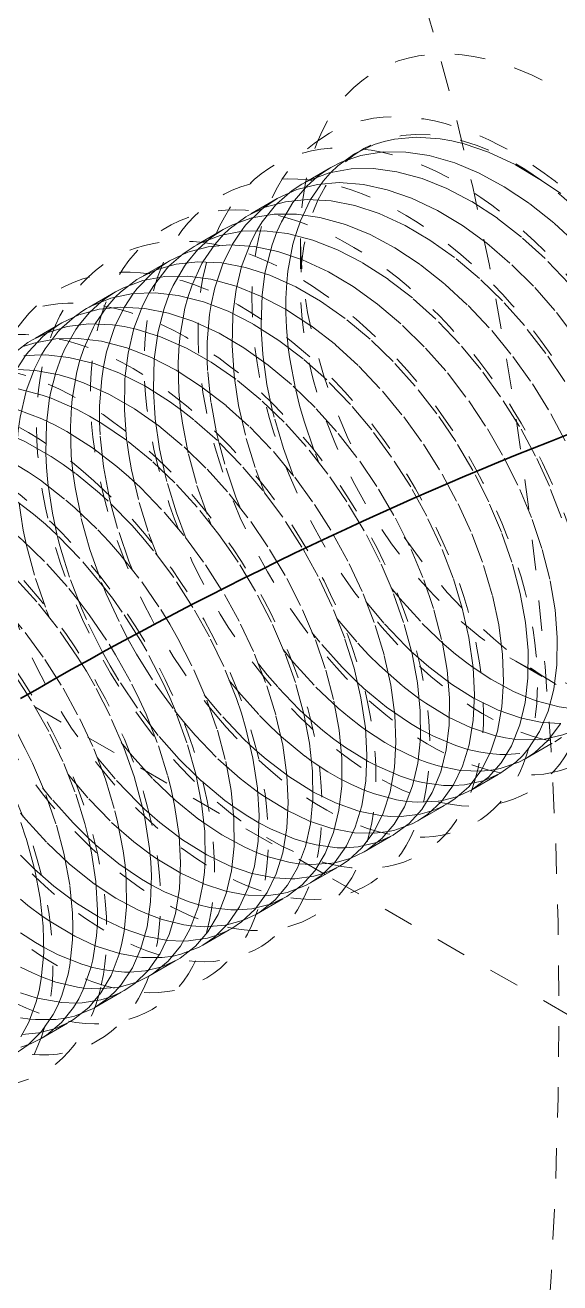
# Model space of a CAD drawing. Header units: millimetres. Extents: x -742 to 742, y -525 to 525.
# Drawn here: x 441.48 to 459.04, y 169 to 210.29 of the extents above; entities that cross this region are included whole.
import ezdxf

# ---------------------------------------------------------------- set-up
doc = ezdxf.new("R2010")
doc.units = ezdxf.units.MM
doc.linetypes.add('虚线', pattern=[2, 1, -1])
doc.layers.get('0').update_dxf_attribs({"lineweight": 35})
doc.layers.add('粗实线层', color=7, linetype='Continuous', lineweight=35)
doc.layers.add('虚线层', color=6, linetype='虚线', lineweight=18)

# ---------------------------------------------------------------- blocks, each defined once
blk = doc.blocks.new('*X14')
blk.add_ellipse((-260.075, -207.31), major_axis=(-77.5, -134.234), ratio=0.57735, start_param=3.598535, end_param=3.926987)
at = {"layer": '虚线层', "color": 7}
for p, q in [((-249.881, -63.32), (-250.834, -63.87)), ((-251.651, -64.342), (-252.604, -64.892)), ((-253.416, -65.361), (-254.372, -65.913)), ((-250.883, -65.647), (-250.883, -67.28)), ((-255.184, -66.382), (-256.138, -66.932)), ((-256.954, -67.403), (-257.907, -67.954)), ((-258.72, -68.423), (-259.675, -68.975)), ((-243.812, -79.528), (-242.397, -80.344)), ((-250.075, -86.526), (-260.075, -80.753)), ((-243.486, -82.722), (-242.533, -82.171)), ((-245.256, -83.743), (-244.302, -83.193)), ((-247.024, -84.764), (-246.068, -84.213)), ((-248.789, -85.784), (-247.835, -85.233)), ((-250.558, -86.805), (-249.605, -86.255)), ((-224.72, -101.165), (-250.075, -86.526)), ((-252.327, -87.826), (-251.372, -87.275)), ((-254.093, -88.846), (-253.138, -88.295)), ((-255.861, -89.866), (-254.908, -89.316)), ((-257.631, -90.888), (-256.676, -90.337)), ((-259.397, -91.908), (-258.442, -91.356))]:
    blk.add_line(p, q, dxfattribs=at)
for points in [[(-242.967, -63.744), (-243.831, -63.226), (-244.709, -62.816), (-245.511, -62.545), (-245.908, -62.449), (-246.292, -62.381), (-247.082, -62.328), (-247.794, -62.393), (-248.137, -62.468), (-248.462, -62.569), (-249.068, -62.851)], [(-249.068, -62.851), (-249.106, -62.873), (-249.656, -63.27), (-249.887, -63.488)], [(-249.881, -63.32), (-249.542, -63.147), (-248.897, -62.925), (-248.165, -62.81), (-247.425, -62.815), (-246.653, -62.931), (-245.818, -63.172), (-245.01, -63.511), (-244.198, -63.952), (-243.349, -64.519), (-242.556, -65.15), (-241.788, -65.862)], [(-242.073, -67.126), (-242.849, -66.31), (-243.621, -65.608), (-244.415, -64.989), (-245.264, -64.435), (-246.076, -64.008), (-246.884, -63.684), (-247.718, -63.46), (-248.486, -63.359), (-249.219, -63.369), (-249.943, -63.499), (-250.58, -63.736), (-250.834, -63.87)], [(-249.887, -63.488), (-249.907, -63.508), (-250.136, -63.767), (-250.552, -64.376)], [(-250.335, -63.629), (-250.128, -63.476), (-249.881, -63.32)], [(-250.834, -63.87), (-251.159, -64.081), (-251.663, -64.518)], [(-251.651, -64.342), (-251.647, -64.339), (-250.998, -64.044), (-250.326, -63.875), (-249.609, -63.818), (-248.817, -63.879), (-248.034, -64.05), (-247.233, -64.33), (-246.378, -64.736), (-245.565, -65.224), (-244.763, -65.806), (-243.942, -66.511), (-243.191, -67.261), (-242.479, -68.079), (-241.779, -69)], [(-251.081, -64.408), (-250.677, -63.935), (-250.335, -63.629)], [(-236.693, -72.4), (-237.216, -70.977), (-237.995, -69.347), (-238.934, -67.809), (-240.009, -66.395), (-241.141, -65.192), (-242.337, -64.178), (-242.967, -63.744)], [(-242.205, -70.343), (-242.823, -69.425), (-243.529, -68.511), (-244.247, -67.702), (-245.003, -66.963), (-245.83, -66.271), (-246.634, -65.702), (-247.446, -65.227), (-248.298, -64.835), (-249.097, -64.57), (-249.877, -64.414), (-250.667, -64.371), (-251.379, -64.444), (-252.043, -64.628), (-252.604, -64.892)], [(-252.093, -64.641), (-251.651, -64.342)], [(-250.552, -64.376), (-250.561, -64.392), (-250.885, -65.077), (-251.017, -65.452), (-251.049, -65.557)], [(-252.832, -65.407), (-252.684, -65.218), (-252.199, -64.728), (-252.093, -64.641)], [(-251.663, -64.518), (-251.699, -64.556), (-252.141, -65.108), (-252.317, -65.391)], [(-251.656, -65.438), (-251.504, -65.105), (-251.128, -64.474), (-251.081, -64.408)], [(-253.416, -65.361), (-253.117, -65.206), (-252.475, -64.976), (-251.747, -64.854), (-251.013, -64.853), (-250.244, -64.962), (-249.409, -65.195), (-248.599, -65.525), (-247.786, -65.959), (-246.937, -66.52), (-246.145, -67.146), (-245.377, -67.854), (-244.604, -68.676), (-243.911, -69.522), (-243.269, -70.42), (-242.657, -71.41), (-242.142, -72.381)], [(-242.313, -82.031), (-242.533, -82.171)], [(-252.604, -64.892), (-252.681, -64.938), (-253.224, -65.34), (-253.41, -65.518)], [(-243.486, -82.722), (-243.198, -82.532), (-242.747, -82.121), (-242.348, -81.582)], [(-242.313, -74.824), (-242.709, -73.781), (-243.163, -72.794), (-243.688, -71.827), (-244.311, -70.844), (-244.96, -69.953), (-245.658, -69.114), (-246.435, -68.301), (-247.207, -67.604), (-248.002, -66.99), (-248.854, -66.444), (-249.668, -66.025), (-250.476, -65.709), (-251.306, -65.491), (-252.07, -65.396), (-252.8, -65.414), (-253.522, -65.553), (-254.158, -65.798), (-254.372, -65.913)], [(-253.41, -65.518), (-253.699, -65.844), (-254.087, -66.418)], [(-253.876, -65.674), (-253.702, -65.544), (-253.416, -65.361)], [(-253.421, -66.457), (-253.114, -65.836), (-252.832, -65.407)], [(-252.317, -65.391), (-252.505, -65.751), (-252.801, -66.517), (-252.817, -66.572)], [(-252.048, -66.8), (-252.021, -66.655), (-251.813, -65.86), (-251.656, -65.438)], [(-251.049, -65.557), (-251.128, -65.841), (-251.293, -66.722), (-251.334, -67.101)], [(-254.372, -65.913), (-254.734, -66.151), (-255.193, -66.552)], [(-255.184, -66.382), (-254.577, -66.101), (-253.911, -65.926), (-253.197, -65.861), (-252.404, -65.913), (-251.621, -66.076), (-250.82, -66.348), (-249.967, -66.747), (-249.157, -67.231), (-248.355, -67.807), (-247.53, -68.505), (-246.776, -69.249), (-246.059, -70.061), (-245.356, -70.979), (-244.744, -71.9), (-244.192, -72.857), (-243.683, -73.886), (-243.273, -74.876), (-242.942, -75.865), (-242.683, -76.889), (-242.525, -77.837), (-242.452, -78.746), (-242.467, -79.647), (-242.569, -80.441), (-242.755, -81.163), (-243.039, -81.837), (-243.39, -82.387), (-243.596, -82.629), (-243.815, -82.842), (-244.302, -83.193)], [(-254.616, -66.447), (-254.247, -66.011), (-253.876, -65.674)], [(-245.255, -83.743), (-245.214, -83.719), (-244.704, -83.335), (-244.29, -82.867), (-243.951, -82.304), (-243.68, -81.619), (-243.505, -80.886), (-243.414, -80.082), (-243.41, -79.172), (-243.495, -78.257), (-243.667, -77.306), (-243.939, -76.28), (-244.282, -75.29), (-244.7, -74.3), (-245.218, -73.272), (-245.778, -72.319), (-246.4, -71.405), (-247.112, -70.496), (-247.835, -69.693), (-248.593, -68.959), (-249.419, -68.272), (-250.222, -67.707), (-251.034, -67.238), (-251.887, -66.854), (-252.688, -66.598), (-253.467, -66.45), (-254.253, -66.414), (-254.96, -66.494), (-255.619, -66.684), (-256.138, -66.932)], [(-255.61, -66.668), (-255.219, -66.402), (-255.184, -66.382)], [(-255.19, -67.478), (-255.062, -67.192), (-254.693, -66.556), (-254.616, -66.447)], [(-254.087, -66.418), (-254.12, -66.477), (-254.441, -67.168), (-254.585, -67.592)], [(-253.816, -67.822), (-253.695, -67.275), (-253.445, -66.515), (-253.421, -66.457)], [(-256.37, -67.451), (-256.249, -67.295), (-255.767, -66.798), (-255.61, -66.668)], [(-255.193, -66.552), (-255.268, -66.632), (-255.702, -67.189), (-255.851, -67.432)], [(-252.817, -66.572), (-252.995, -67.321), (-253.1, -68.121)], [(-252.174, -68.628), (-252.177, -68.482), (-252.142, -67.516), (-252.048, -66.8)], [(-256.954, -67.403), (-256.696, -67.268), (-256.057, -67.03), (-255.331, -66.899), (-254.597, -66.889), (-253.83, -66.991), (-252.998, -67.218), (-252.192, -67.543), (-251.378, -67.969), (-250.527, -68.522), (-249.731, -69.141), (-248.961, -69.843), (-248.187, -70.662), (-247.493, -71.505), (-246.848, -72.401), (-246.231, -73.387), (-245.71, -74.356), (-245.259, -75.342), (-244.869, -76.384), (-244.579, -77.369), (-244.373, -78.333), (-244.246, -79.311), (-244.213, -80.195), (-244.267, -81.024), (-244.417, -81.826), (-244.646, -82.512), (-244.954, -83.113), (-245.359, -83.645), (-245.816, -84.049), (-246.068, -84.212)], [(-256.138, -66.932), (-256.253, -67.002), (-256.794, -67.413), (-256.952, -67.565)], [(-251.334, -67.101), (-251.363, -67.621), (-251.365, -68.093), (-251.345, -68.568), (-251.283, -69.236)], [(-247.024, -84.764), (-246.703, -84.551), (-246.255, -84.131), (-245.86, -83.584), (-245.562, -82.971), (-245.346, -82.275), (-245.21, -81.464), (-245.168, -80.627), (-245.212, -79.735), (-245.35, -78.75), (-245.568, -77.783), (-245.869, -76.797), (-246.273, -75.755), (-246.734, -74.771), (-247.264, -73.806), (-247.889, -72.824), (-248.54, -71.934), (-249.24, -71.099), (-250.021, -70.292), (-250.797, -69.602), (-251.594, -68.995), (-252.446, -68.455), (-253.258, -68.041), (-254.063, -67.731), (-254.893, -67.521), (-255.657, -67.436), (-256.386, -67.461), (-257.105, -67.608), (-257.734, -67.86), (-257.907, -67.954)], [(-256.952, -67.565), (-257.266, -67.924), (-257.623, -68.457)], [(-257.417, -67.72), (-257.276, -67.612), (-256.954, -67.403)], [(-256.957, -68.494), (-256.676, -67.921), (-256.37, -67.451)], [(-255.851, -67.432), (-256.06, -67.837), (-256.35, -68.609), (-256.35, -68.61)], [(-255.582, -68.842), (-255.565, -68.751), (-255.363, -67.951), (-255.19, -67.478)], [(-254.585, -67.592), (-254.679, -67.938), (-254.837, -68.822), (-254.87, -69.144)], [(-258.72, -68.423), (-258.155, -68.157), (-257.49, -67.974), (-256.78, -67.902), (-255.993, -67.947), (-255.213, -68.104), (-254.412, -68.368), (-253.557, -68.759), (-252.745, -69.235), (-251.942, -69.805), (-251.118, -70.499), (-250.363, -71.239), (-249.644, -72.047), (-248.936, -72.96), (-248.317, -73.877), (-247.76, -74.831), (-247.248, -75.86), (-246.836, -76.852), (-246.5, -77.841), (-246.234, -78.867), (-246.067, -79.815), (-245.987, -80.726), (-245.997, -81.631), (-246.095, -82.431), (-246.278, -83.16), (-246.556, -83.839), (-246.9, -84.394), (-247.318, -84.855), (-247.831, -85.23), (-247.835, -85.233)], [(-257.907, -67.954), (-258.029, -68.027), (-258.304, -68.218), (-258.72, -68.586)], [(-258.147, -68.485), (-257.814, -68.085), (-257.417, -67.72)], [(-253.944, -69.641), (-253.943, -69.045), (-253.868, -68.15), (-253.816, -67.822)], [(-248.789, -85.784), (-248.713, -85.738), (-248.211, -85.348), (-247.803, -84.874), (-247.469, -84.306), (-247.2, -83.613), (-247.029, -82.874), (-246.944, -82.066), (-246.948, -81.153), (-247.041, -80.237), (-247.219, -79.284), (-247.496, -78.255), (-247.841, -77.263), (-248.264, -76.273), (-248.788, -75.247), (-249.355, -74.299), (-249.982, -73.387), (-250.696, -72.482), (-251.419, -71.681), (-252.179, -70.952), (-253.007, -70.271), (-253.813, -69.714), (-254.627, -69.253), (-255.479, -68.876), (-256.277, -68.626), (-256.671, -68.541), (-257.052, -68.484), (-257.835, -68.456), (-258.541, -68.544), (-259.199, -68.743), (-259.676, -68.975)], [(-259.153, -68.715), (-258.795, -68.467), (-258.72, -68.423)], [(-258.726, -69.52), (-258.618, -69.278), (-258.253, -68.636), (-258.147, -68.485)], [(-257.623, -68.457), (-257.682, -68.563), (-257.995, -69.259), (-258.122, -69.64), (-258.122, -69.642)], [(-257.351, -69.865), (-257.246, -69.37), (-257.003, -68.606), (-256.957, -68.494)], [(-253.1, -68.121), (-253.105, -68.191), (-253.129, -69.165), (-253.064, -70.136), (-253.052, -70.241)], [(-259.958, -69.191), (-259.637, -69.084), (-258.916, -68.946), (-258.185, -68.929), (-257.419, -69.023), (-256.587, -69.24), (-255.779, -69.557), (-254.967, -69.978), (-254.117, -70.526), (-253.323, -71.14), (-252.549, -71.836), (-251.77, -72.648), (-251.072, -73.486), (-250.423, -74.379), (-249.804, -75.364), (-249.28, -76.332), (-248.825, -77.318), (-248.427, -78.359), (-248.13, -79.343), (-247.917, -80.308), (-247.786, -81.29), (-247.75, -82.179), (-247.799, -83.013), (-247.942, -83.819), (-248.162, -84.509), (-248.464, -85.115), (-248.865, -85.654), (-249.319, -86.067), (-249.605, -86.255)], [(-259.908, -69.494), (-259.816, -69.375), (-259.34, -68.871), (-259.153, -68.715)], [(-258.72, -68.586), (-258.833, -68.707), (-259.264, -69.271), (-259.383, -69.467)], [(-256.35, -68.61), (-256.542, -69.42), (-256.638, -70.162)], [(-255.712, -70.666), (-255.713, -70.588), (-255.682, -69.617), (-255.582, -68.842)], [(-251.798, -71.323), (-251.984, -70.445), (-252.123, -69.447), (-252.174, -68.628)], [(-259.676, -68.975), (-259.83, -69.069), (-260.365, -69.486), (-260.5, -69.619)], [(-254.87, -69.144), (-254.899, -69.724), (-254.874, -70.674), (-254.817, -71.265)], [(-251.283, -69.236), (-251.233, -69.605), (-251.039, -70.617), (-250.91, -71.132), (-250.764, -71.642), (-250.393, -72.721), (-250.271, -73.032)], [(-250.558, -86.805), (-250.204, -86.565), (-249.76, -86.139), (-249.373, -85.587), (-249.083, -84.969), (-248.873, -84.268), (-248.741, -83.451), (-248.702, -82.608), (-248.751, -81.713), (-248.896, -80.727), (-249.122, -79.759), (-249.431, -78.773), (-249.839, -77.731), (-250.302, -76.746), (-250.835, -75.781), (-251.465, -74.803), (-252.122, -73.918), (-252.827, -73.088), (-253.61, -72.286), (-254.386, -71.599), (-254.785, -71.285), (-255.183, -70.997), (-256.034, -70.463), (-256.847, -70.058), (-257.654, -69.756), (-258.483, -69.554), (-259.243, -69.475), (-259.613, -69.478), (-259.968, -69.508)], [(-260.492, -70.537), (-260.404, -70.338), (-260.236, -70.006), (-259.908, -69.494)], [(-259.383, -69.467), (-259.618, -69.927), (-259.89, -70.657)], [(-259.09, -70.728), (-258.916, -70.045), (-258.726, -69.52)], [(-258.122, -69.642), (-258.226, -70.033), (-258.377, -70.922), (-258.403, -71.182)], [(-253.564, -72.34), (-253.636, -72.033), (-253.823, -71.022), (-253.93, -69.989), (-253.944, -69.641)], [(-260.366, -69.945), (-259.578, -69.981), (-258.8, -70.13), (-258.4, -70.246), (-258.001, -70.388), (-257.15, -70.773), (-256.337, -71.242), (-255.532, -71.805), (-254.704, -72.492), (-253.946, -73.226), (-253.225, -74.031), (-252.516, -74.942), (-251.895, -75.857), (-251.333, -76.808), (-250.813, -77.835), (-250.394, -78.824), (-250.054, -79.815), (-249.784, -80.843), (-249.614, -81.795), (-249.528, -82.709), (-249.529, -83.617), (-249.62, -84.419), (-249.796, -85.153), (-250.07, -85.839), (-250.411, -86.402), (-250.826, -86.87), (-251.333, -87.252), (-251.372, -87.275)], [(-257.478, -71.679), (-257.477, -71.147), (-257.409, -70.249), (-257.351, -69.865)], [(-256.638, -70.162), (-256.648, -70.295), (-256.665, -71.272), (-256.592, -72.244), (-256.588, -72.282)], [(-259.362, -70.794), (-260.153, -70.591), (-260.543, -70.531), (-260.919, -70.5), (-261.686, -70.523), (-262.371, -70.659), (-262.697, -70.769), (-263.003, -70.905), (-263.209, -71.015)], [(-253.052, -70.241), (-252.914, -71.138), (-252.665, -72.211), (-252.346, -73.238), (-252.049, -74.026)], [(-259.89, -70.657), (-259.903, -70.704), (-260.088, -71.519), (-260.148, -71.954), (-260.172, -72.206)], [(-252.327, -87.826), (-252.217, -87.759), (-251.717, -87.361), (-251.312, -86.879), (-250.982, -86.304), (-250.721, -85.606), (-250.558, -84.863), (-250.479, -84.052), (-250.489, -83.135), (-250.585, -82.214), (-250.767, -81.258), (-251.05, -80.228), (-251.404, -79.238), (-251.834, -78.25), (-252.362, -77.225), (-252.931, -76.277), (-253.241, -75.813), (-253.56, -75.367), (-254.277, -74.465), (-255.005, -73.671), (-255.768, -72.947), (-256.598, -72.273), (-257.404, -71.722), (-257.813, -71.48), (-258.216, -71.266), (-259.067, -70.896), (-259.362, -70.794)], [(-259.247, -72.705), (-259.247, -72.693), (-259.225, -71.72), (-259.118, -70.877)], [(-259.118, -70.877), (-259.113, -70.85), (-259.09, -70.728)], [(-255.331, -73.368), (-255.508, -72.555), (-255.654, -71.556), (-255.712, -70.666)], [(-260.179, -71.265), (-259.372, -71.575), (-258.962, -71.77), (-258.558, -71.987), (-257.706, -72.527), (-256.909, -73.135), (-256.516, -73.474), (-256.136, -73.828), (-255.356, -74.636), (-254.655, -75.471), (-254.002, -76.359), (-253.376, -77.34), (-252.847, -78.306), (-252.388, -79.291), (-251.987, -80.334), (-251.686, -81.32), (-251.466, -82.286), (-251.326, -83.269), (-251.283, -84.161), (-251.326, -84.999), (-251.465, -85.811), (-251.683, -86.507), (-251.979, -87.119), (-252.372, -87.664), (-252.82, -88.082), (-253.138, -88.295)], [(-258.403, -71.182), (-258.435, -71.828), (-258.406, -72.782), (-258.356, -73.306)], [(-254.817, -71.265), (-254.756, -71.713), (-254.559, -72.727), (-254.281, -73.754), (-253.904, -74.832), (-253.816, -75.053)], [(-251.106, -73.45), (-251.442, -72.544), (-251.749, -71.517), (-251.798, -71.323)], [(-257.478, -74.016), (-258.266, -73.366), (-258.671, -73.072), (-259.072, -72.805), (-259.927, -72.316), (-260.737, -71.955), (-261.142, -71.812), (-261.536, -71.698), (-262.352, -71.546), (-263.099, -71.516), (-263.807, -71.598), (-264.5, -71.804), (-264.979, -72.037)], [(-257.188, -74.012), (-257.35, -73.132), (-257.46, -72.094), (-257.478, -71.679)], [(-265.79, -72.505), (-265.54, -72.373), (-264.903, -72.135), (-264.563, -72.057), (-264.216, -72.008), (-263.448, -71.993), (-262.68, -72.093), (-261.887, -72.303), (-261.038, -72.639), (-260.225, -73.065), (-259.817, -73.318), (-259.417, -73.589), (-258.582, -74.238), (-258.295, -74.487)], [(-256.136, -78.847), (-256.734, -77.915), (-257.057, -77.462), (-257.388, -77.028), (-258.127, -76.153), (-258.871, -75.387), (-259.258, -75.029), (-259.645, -74.696), (-260.482, -74.061), (-261.293, -73.551), (-262.107, -73.14), (-262.955, -72.819), (-263.744, -72.624), (-264.505, -72.539), (-265.268, -72.569), (-265.949, -72.712), (-266.579, -72.966), (-266.745, -73.056)], [(-256.588, -72.282), (-256.523, -72.746), (-256.434, -73.246), (-256.179, -74.32), (-255.857, -75.348), (-255.582, -76.077)], [(-252.855, -74.519), (-253.004, -74.138), (-253.369, -73.058), (-253.564, -72.34)], [(-267.559, -73.527), (-267.036, -73.277), (-266.34, -73.08), (-265.629, -73.006), (-264.879, -73.043), (-264.059, -73.203), (-263.26, -73.467), (-262.852, -73.64), (-262.45, -73.836), (-261.596, -74.333), (-260.792, -74.901), (-260.005, -75.557), (-259.209, -76.331), (-258.49, -77.139), (-258.144, -77.569), (-257.816, -78.006), (-257.165, -78.97), (-256.952, -79.318)], [(-258.869, -75.398), (-259.029, -74.664), (-259.18, -73.663), (-259.225, -73.169), (-259.247, -72.705)], [(-258.356, -73.306), (-258.283, -73.823), (-258.079, -74.838), (-257.945, -75.354), (-257.793, -75.864), (-257.41, -76.941), (-257.361, -77.065)], [(-254.632, -75.51), (-254.952, -74.654), (-255.265, -73.627), (-255.331, -73.368)], [(-256.07, -84.323), (-256.337, -83.345), (-256.503, -82.847), (-256.686, -82.355), (-257.135, -81.315), (-257.635, -80.34), (-257.912, -79.857), (-258.201, -79.39), (-258.86, -78.432), (-259.541, -77.573), (-260.268, -76.775), (-261.069, -76.012), (-261.858, -75.368), (-262.662, -74.811), (-263.516, -74.329), (-264.325, -73.974), (-265.124, -73.726), (-265.941, -73.583), (-266.686, -73.561), (-267.39, -73.65), (-268.077, -73.862), (-268.512, -74.077)], [(-269.328, -74.548), (-269.119, -74.435), (-268.484, -74.189), (-267.798, -74.053), (-267.031, -74.03), (-266.268, -74.124), (-265.479, -74.328), (-264.631, -74.657), (-263.817, -75.075), (-263.006, -75.591), (-262.169, -76.233), (-261.396, -76.929), (-261.019, -77.309), (-260.656, -77.7), (-259.921, -78.581), (-259.272, -79.472), (-258.678, -80.406), (-258.123, -81.422), (-257.668, -82.407), (-257.467, -82.907), (-257.288, -83.4), (-256.975, -84.436), (-256.886, -84.795)], [(-254.093, -88.846), (-253.709, -88.582), (-253.271, -88.15), (-252.888, -87.59), (-252.601, -86.965), (-252.394, -86.258), (-252.269, -85.436), (-252.239, -84.591), (-252.295, -83.693), (-252.446, -82.705), (-252.676, -81.734), (-252.823, -81.237), (-252.988, -80.746), (-253.401, -79.703), (-253.871, -78.721), (-254.411, -77.76), (-255.045, -76.784), (-255.704, -75.901), (-256.054, -75.477), (-256.41, -75.074), (-257.195, -74.276), (-257.478, -74.016)], [(-257.104, -74.375), (-257.159, -74.144), (-257.188, -74.012)], [(-257.698, -89.323), (-257.577, -88.544), (-257.549, -88.127), (-257.542, -87.701), (-257.598, -86.759), (-257.739, -85.819), (-257.842, -85.333), (-257.964, -84.849), (-258.289, -83.811), (-258.681, -82.82), (-259.147, -81.837), (-259.713, -80.825), (-260.314, -79.896)], [(-260.12, -74.34), (-260.068, -74.719), (-259.982, -75.227), (-259.876, -75.733), (-259.586, -76.811), (-259.229, -77.837), (-259.124, -78.102)], [(-258.295, -74.487), (-257.534, -75.217), (-257.163, -75.611), (-256.808, -76.016), (-256.094, -76.921), (-255.468, -77.833), (-255.176, -78.308), (-254.904, -78.784), (-254.382, -79.811), (-253.958, -80.8), (-253.611, -81.79), (-253.333, -82.818), (-253.155, -83.771), (-253.065, -84.689), (-253.063, -85.602), (-253.149, -86.41), (-253.318, -87.148), (-253.585, -87.839), (-253.919, -88.407), (-254.329, -88.881), (-254.834, -89.272), (-254.908, -89.316)], [(-256.398, -76.539), (-256.513, -76.248), (-256.885, -75.17), (-257.104, -74.375)], [(-260.177, -81.898), (-259.919, -82.389), (-259.683, -82.876), (-259.241, -83.917), (-258.898, -84.907), (-258.636, -85.884), (-258.452, -86.885), (-258.365, -87.8), (-258.355, -88.243), (-258.366, -88.667), (-258.46, -89.515), (-258.514, -89.794)], [(-258.073, -77.788), (-258.465, -76.766), (-258.634, -76.248), (-258.782, -75.737), (-258.869, -75.398)], [(-257.361, -77.065), (-257.257, -77.316)], [(-247.906, -77.114), (-247.615, -77.473), (-246.884, -78.286), (-246.163, -78.979), (-245.792, -79.295), (-245.423, -79.585), (-245.214, -79.737)], [(-257.257, -77.316), (-256.795, -78.32), (-256.538, -78.815), (-256.269, -79.293), (-255.655, -80.271), (-255.019, -81.146), (-254.969, -81.21)], [(-247.245, -79.204), (-247.437, -79.021), (-248.144, -78.278), (-248.733, -77.57)], [(-254.312, -83.292), (-254.861, -82.745), (-255.551, -81.964), (-256.237, -81.069), (-256.843, -80.16), (-257.129, -79.683), (-257.396, -79.203), (-257.91, -78.16), (-258.073, -77.788)], [(-249.684, -78.125), (-249.68, -78.131), (-249, -78.937), (-248.645, -79.316), (-248.288, -79.669), (-247.516, -80.348), (-246.991, -80.748)], [(-255.861, -89.866), (-255.716, -89.777), (-255.221, -89.372), (-254.823, -88.885), (-254.5, -88.304), (-254.245, -87.601), (-254.085, -86.852), (-254.037, -86.448), (-254.011, -86.035), (-254.026, -85.114), (-254.13, -84.191), (-254.32, -83.235), (-254.61, -82.204), (-254.967, -81.213), (-255.175, -80.713), (-255.399, -80.223), (-255.932, -79.199), (-256.136, -78.847)], [(-249.019, -80.219), (-249.518, -79.724), (-250.245, -78.905), (-250.506, -78.58)], [(-251.455, -79.139), (-251.106, -79.57), (-250.374, -80.378), (-249.65, -81.064), (-249.277, -81.377), (-248.906, -81.663), (-248.748, -81.777)], [(-245.174, -80.746), (-245.919, -80.279), (-246.666, -79.713), (-247.245, -79.204)], [(-256.952, -79.318), (-256.418, -80.282), (-256.174, -80.776), (-255.952, -81.265), (-255.544, -82.307), (-255.237, -83.294), (-255.114, -83.785), (-255.013, -84.263), (-254.87, -85.25), (-254.821, -86.145), (-254.857, -86.986), (-254.988, -87.802), (-255.198, -88.502), (-255.491, -89.121), (-255.882, -89.674), (-256.326, -90.1), (-256.676, -90.337)], [(-250.773, -81.25), (-250.921, -81.109), (-251.63, -80.371), (-251.976, -79.971), (-252.264, -79.615)], [(-245.214, -79.737), (-244.635, -80.119), (-243.885, -80.524), (-243.51, -80.689), (-243.484, -80.699)], [(-253.224, -80.156), (-253.168, -80.228), (-252.921, -80.531)], [(-246.945, -81.766), (-247.269, -81.576), (-248.058, -81.035), (-248.798, -80.423), (-249.019, -80.219)], [(-253.737, -81.003), (-254.042, -80.625)], [(-252.921, -80.531), (-252.228, -81.307), (-251.868, -81.669), (-251.507, -82.005), (-250.729, -82.644), (-250.526, -82.792)], [(-246.991, -80.748), (-246.769, -80.902), (-246.02, -81.358), (-245.253, -81.721)], [(-243.626, -81.397), (-243.656, -81.388), (-244.386, -81.133), (-245.169, -80.749), (-245.174, -80.746)], [(-243.484, -80.699), (-243.145, -80.824), (-242.39, -81.022), (-242.082, -81.069)], [(-254.969, -81.21), (-254.682, -81.563), (-254.341, -81.956), (-253.594, -82.728), (-252.861, -83.377), (-252.289, -83.815)], [(-252.553, -82.261), (-252.742, -82.08), (-253.485, -81.297), (-253.737, -81.003)], [(-248.656, -82.82), (-249.406, -82.357), (-249.783, -82.086), (-250.152, -81.796), (-250.773, -81.25)], [(-245.253, -81.721), (-245.238, -81.727), (-244.51, -81.966), (-244.151, -82.045), (-243.864, -82.088)], [(-242.335, -81.568), (-242.95, -81.534), (-243.626, -81.397)], [(-242.868, -82.087), (-242.264, -81.947), (-241.979, -81.835), (-241.72, -81.702)], [(-248.748, -81.777), (-248.116, -82.19), (-247.839, -82.349)], [(-245.382, -82.419), (-245.778, -82.296), (-246.518, -81.988), (-246.896, -81.793), (-246.945, -81.766)], [(-243.864, -82.088), (-243.806, -82.095), (-243.103, -82.11), (-242.868, -82.087)], [(-256.765, -82.194), (-256.413, -82.629), (-255.717, -83.399), (-254.993, -84.09), (-254.212, -84.722), (-254.059, -84.833)], [(-250.482, -83.806), (-251.264, -83.313), (-252.01, -82.741), (-252.381, -82.419), (-252.553, -82.261)], [(-247.839, -82.349), (-247.095, -82.709), (-247.015, -82.742)], [(-244.111, -82.589), (-244.335, -82.586), (-244.677, -82.558), (-245.023, -82.503), (-245.382, -82.419)], [(-243.684, -82.558), (-244.111, -82.589)], [(-256.003, -84.381), (-256.227, -84.168), (-256.971, -83.39), (-257.559, -82.686)], [(-250.526, -82.792), (-249.979, -83.156), (-249.6, -83.375), (-249.228, -83.566), (-248.786, -83.761)], [(-247.159, -83.437), (-247.239, -83.415), (-247.6, -83.299), (-248.38, -82.965), (-248.656, -82.82)], [(-247.015, -82.742), (-246.725, -82.851), (-246.365, -82.963), (-245.629, -83.11)], [(-244.477, -83.083), (-244.323, -83.051), (-243.715, -82.841), (-243.486, -82.722)], [(-258.521, -83.226), (-258.508, -83.243), (-257.829, -84.049), (-257.083, -84.817), (-256.349, -85.46), (-255.821, -85.86)], [(-252.246, -84.828), (-252.612, -84.612), (-252.992, -84.363), (-253.364, -84.094), (-254.142, -83.448), (-254.312, -83.292)], [(-245.629, -83.11), (-245.624, -83.111), (-244.953, -83.137), (-244.63, -83.107), (-244.477, -83.083)], [(-244.302, -83.193), (-244.334, -83.211), (-244.818, -83.429)], [(-257.847, -85.33), (-258.348, -84.836), (-259.043, -84.061), (-259.351, -83.68)], [(-248.786, -83.761), (-248.45, -83.884), (-247.733, -84.076), (-247.391, -84.13)], [(-245.86, -83.608), (-246.184, -83.602), (-246.877, -83.506), (-247.159, -83.437)], [(-246.221, -84.099), (-245.762, -83.976), (-245.255, -83.743)], [(-244.818, -83.429), (-244.888, -83.452), (-245.495, -83.583), (-245.86, -83.608)], [(-252.289, -83.815), (-252.115, -83.936), (-251.327, -84.419), (-250.582, -84.772), (-250.55, -84.785)], [(-248.927, -84.459), (-249, -84.439), (-249.731, -84.178), (-250.475, -83.81), (-250.482, -83.806)], [(-247.391, -84.13), (-247.045, -84.158), (-246.363, -84.123), (-246.221, -84.099)], [(-246.068, -84.212), (-246.336, -84.35), (-246.564, -84.441)], [(-260.079, -84.511), (-259.901, -84.724), (-259.202, -85.488), (-258.477, -86.174), (-257.698, -86.801), (-257.592, -86.878)], [(-257.631, -90.888), (-257.213, -90.597), (-256.985, -90.388), (-256.778, -90.157), (-256.399, -89.59), (-256.119, -88.961), (-255.921, -88.25), (-255.802, -87.424), (-255.776, -86.574), (-255.796, -86.125), (-255.836, -85.671), (-255.992, -84.679), (-256.07, -84.323)], [(-254.014, -85.852), (-254.752, -85.39), (-255.496, -84.824), (-256.003, -84.381)], [(-247.657, -84.63), (-247.915, -84.625), (-248.255, -84.595), (-248.927, -84.459)], [(-246.564, -84.441), (-246.947, -84.55), (-247.58, -84.628), (-247.657, -84.63)], [(-260.068, -91.857), (-259.805, -91.369), (-259.559, -90.702), (-259.466, -90.335), (-259.395, -89.956), (-259.313, -89.099), (-259.326, -88.225), (-259.426, -87.306), (-259.623, -86.301), (-259.896, -85.32), (-260.065, -84.816)], [(-256.886, -84.795), (-256.702, -85.75), (-256.642, -86.218), (-256.604, -86.669), (-256.594, -87.585), (-256.674, -88.397), (-256.747, -88.781), (-256.84, -89.141), (-257.102, -89.84), (-257.432, -90.414), (-257.835, -90.894), (-258.333, -91.291), (-258.441, -91.356)], [(-254.059, -84.833), (-253.461, -85.227), (-252.713, -85.631), (-252.321, -85.804)], [(-250.687, -85.48), (-251.085, -85.357), (-251.862, -85.03), (-252.246, -84.828)], [(-250.55, -84.785), (-249.852, -85.017), (-249.164, -85.15)], [(-248, -85.121), (-247.817, -85.082), (-247.216, -84.866), (-247.024, -84.764)], [(-255.784, -86.869), (-256.097, -86.684), (-256.846, -86.172), (-257.625, -85.533), (-257.847, -85.33)], [(-249.164, -85.15), (-249.111, -85.156), (-248.442, -85.174), (-248, -85.121)], [(-247.835, -85.233), (-248.376, -85.477)], [(-255.821, -85.86), (-255.601, -86.012), (-254.81, -86.487), (-254.082, -86.825)], [(-252.464, -86.498), (-252.484, -86.493), (-253.215, -86.24), (-253.962, -85.88), (-254.014, -85.852)], [(-252.321, -85.804), (-251.939, -85.943), (-251.223, -86.128), (-250.924, -86.173)], [(-249.402, -85.651), (-249.676, -85.647), (-250.366, -85.557), (-250.687, -85.48)], [(-249.751, -86.139), (-249.256, -86.002), (-248.789, -85.784)], [(-248.376, -85.477), (-248.383, -85.48), (-248.99, -85.62), (-249.402, -85.651)], [(-259.615, -86.354), (-259.717, -86.258), (-260.079, -85.897)], [(-250.924, -86.173), (-250.536, -86.201), (-249.855, -86.157), (-249.751, -86.139)], [(-249.605, -86.255), (-249.837, -86.375), (-250.093, -86.481)], [(-257.545, -87.892), (-258.234, -87.465), (-258.982, -86.907), (-259.615, -86.354)], [(-251.185, -86.671), (-251.741, -86.641), (-252.464, -86.498)], [(-250.093, -86.481), (-250.444, -86.583), (-251.071, -86.668), (-251.185, -86.671)], [(-257.592, -86.878), (-256.949, -87.3), (-256.2, -87.697), (-255.858, -87.845)], [(-254.222, -87.523), (-254.573, -87.417), (-255.349, -87.097), (-255.784, -86.869)], [(-254.082, -86.825), (-254.065, -86.832), (-253.338, -87.07), (-252.699, -87.192)], [(-251.535, -87.163), (-251.314, -87.114), (-250.714, -86.889), (-250.558, -86.805)], [(-260.077, -87.34), (-259.832, -87.541), (-259.364, -87.893)], [(-251.909, -87.517), (-252.48, -87.654), (-252.943, -87.691)], [(-252.699, -87.192), (-252.602, -87.203), (-251.937, -87.214), (-251.535, -87.163)], [(-251.372, -87.275), (-251.879, -87.507), (-251.909, -87.517)], [(-259.364, -87.893), (-259.083, -88.086), (-258.295, -88.555), (-257.626, -88.865)], [(-256.001, -88.54), (-256.7, -88.301), (-257.444, -87.948), (-257.545, -87.892)], [(-255.858, -87.845), (-255.425, -88), (-254.709, -88.176), (-254.458, -88.213)], [(-252.943, -87.691), (-253.164, -87.689), (-253.854, -87.608), (-254.222, -87.523)], [(-253.299, -88.182), (-252.756, -88.03), (-252.327, -87.826)], [(-254.458, -88.213), (-254.025, -88.242), (-253.349, -88.192), (-253.299, -88.182)], [(-253.138, -88.295), (-253.333, -88.398), (-253.623, -88.519)], [(-259.316, -88.913), (-259.584, -88.758), (-260.076, -88.438)], [(-254.719, -88.713), (-255.233, -88.689), (-255.972, -88.548), (-256.001, -88.54)], [(-253.623, -88.519), (-253.937, -88.614), (-254.564, -88.707), (-254.719, -88.713)], [(-257.846, -89.538), (-258.057, -89.473), (-258.834, -89.161), (-259.316, -88.913)], [(-257.626, -88.865), (-257.553, -88.894), (-256.828, -89.125), (-256.233, -89.234)], [(-255.066, -89.203), (-254.807, -89.143), (-254.213, -88.911), (-254.093, -88.846)], [(-260.074, -89.569), (-259.683, -89.76), (-259.384, -89.887)], [(-259.397, -91.908), (-259.219, -91.797), (-258.73, -91.384), (-258.335, -90.89), (-258.164, -90.605), (-258.015, -90.302), (-257.764, -89.592), (-257.698, -89.323)], [(-257.751, -89.564), (-257.846, -89.538)], [(-256.482, -89.733), (-256.655, -89.732), (-257.341, -89.657), (-257.751, -89.564)], [(-255.439, -89.557), (-255.976, -89.69), (-256.482, -89.733)], [(-256.233, -89.234), (-256.092, -89.249), (-255.427, -89.251), (-255.066, -89.203)], [(-254.908, -89.316), (-255.378, -89.536), (-255.439, -89.557)], [(-258.514, -89.794), (-258.719, -90.5), (-258.853, -90.825), (-259.004, -91.123), (-259.387, -91.682), (-259.827, -92.114), (-260.074, -92.294), (-260.211, -92.378)], [(-259.384, -89.887), (-258.91, -90.056), (-258.199, -90.226), (-257.991, -90.256)], [(-256.838, -90.225), (-256.252, -90.056), (-255.861, -89.866)], [(-257.991, -90.256), (-257.518, -90.285), (-256.844, -90.226), (-256.838, -90.225)], [(-256.676, -90.337), (-256.834, -90.422), (-257.143, -90.555)], [(-259.527, -90.584), (-260.074, -90.408)], [(-258.242, -90.753), (-258.72, -90.733), (-259.459, -90.602), (-259.527, -90.584)], [(-257.143, -90.555), (-257.432, -90.645), (-258.054, -90.745), (-258.242, -90.753)], [(-260.071, -91.227), (-259.762, -91.274)], [(-258.601, -91.244), (-258.305, -91.174), (-257.714, -90.935), (-257.631, -90.888)], [(-258.968, -91.596), (-259.468, -91.723), (-260.025, -91.775)], [(-259.762, -91.274), (-259.579, -91.292), (-258.92, -91.289), (-258.601, -91.244)], [(-258.441, -91.356), (-258.873, -91.561), (-258.968, -91.596)], [(-260.068, -92.193), (-259.749, -92.081), (-259.397, -91.908)]]:
    blk.add_lwpolyline(points, dxfattribs=at)
for centre, major_axis, start_param, end_param in [((-351.999, -154.237), (-77.5, -134.234), 1.611946, 3.100445), ((-242.397, -70.546), (-6, 10.392), 1.714002, 7.784951), ((-243.812, -71.363), (-5, 8.66), 5.37802, 10.210176), ((-243.812, -71.363), (-5, 8.66), 3.926991, 5.37802)]:
    blk.add_ellipse(centre, major_axis=major_axis, ratio=0.57735, start_param=start_param, end_param=end_param, dxfattribs=at)
for points, knots in [([(-236.034, -75.854), (-236.101, -73.718), (-236.869, -71.216), (-239.492, -66.602), (-241.31, -64.56), (-245.177, -61.94), (-247.17, -61.401), (-250.417, -62.124), (-251.623, -63.377), (-252.694, -67.121), (-252.545, -69.559), (-250.973, -74.492), (-249.576, -76.916), (-246.214, -80.612), (-244.301, -81.831), (-240.899, -82.481), (-239.461, -81.906), (-238.622, -80.564)], [0, 0, 0, 0, 599.620123, 599.620123, 1199.240247, 1199.240247, 1798.86037, 1798.86037, 2398.480494, 2398.480494, 2998.100617, 2998.100617, 3597.72074, 3597.72074, 4197.340864, 4197.340864, 4796.960987, 4796.960987, 4796.960987, 4796.960987]), ([(-238.622, -80.564), (-237.783, -79.222), (-237.573, -77.159), (-238.528, -72.527), (-239.683, -70.026), (-242.861, -65.795), (-244.84, -64.127), (-248.719, -62.452), (-250.566, -62.471), (-253.276, -64.228), (-254.102, -65.942), (-254.356, -70.292), (-253.782, -72.866), (-251.521, -77.674), (-249.868, -79.84), (-246.289, -82.742), (-244.419, -83.438), (-242.897, -83.23)], [0, 0, 0, 0, 598.861763, 598.861763, 1197.723527, 1197.723527, 1796.58529, 1796.58529, 2395.447054, 2395.447054, 2994.308817, 2994.308817, 3593.17058, 3593.17058, 4192.032344, 4192.032344, 4790.894107, 4790.894107, 4790.894107, 4790.894107]), ([(-242.897, -83.23), (-241.375, -83.023), (-240.256, -81.92), (-239.342, -78.434), (-239.564, -76.104), (-241.301, -71.328), (-242.791, -68.954), (-246.378, -65.315), (-248.424, -64.104), (-252.136, -63.458), (-253.75, -64.034), (-255.801, -66.745), (-256.209, -68.84), (-255.64, -73.591), (-254.673, -76.178), (-251.838, -80.633), (-250.015, -82.437), (-248.203, -83.425)], [0, 0, 0, 0, 596.605774, 596.605774, 1193.211548, 1193.211548, 1789.817322, 1789.817322, 2386.423096, 2386.423096, 2983.02887, 2983.02887, 3579.634644, 3579.634644, 4176.240419, 4176.240419, 4772.846193, 4772.846193, 4772.846193, 4772.846193]), ([(-248.203, -83.425), (-246.392, -84.413), (-244.657, -84.552), (-242.133, -83.096), (-241.385, -81.521), (-241.284, -77.402), (-241.934, -74.919), (-244.374, -70.235), (-246.13, -68.104), (-249.96, -65.235), (-251.979, -64.54), (-255.352, -64.959), (-256.658, -66.068), (-257.957, -69.605), (-257.931, -71.982), (-256.574, -76.908), (-255.266, -79.383), (-253.63, -81.332)], [0, 0, 0, 0, 595.690465, 595.690465, 1191.380929, 1191.380929, 1787.071394, 1787.071394, 2382.761859, 2382.761859, 2978.452323, 2978.452323, 3574.142788, 3574.142788, 4169.833253, 4169.833253, 4765.523717, 4765.523717, 4765.523717, 4765.523717]), ([(-253.63, -81.332), (-251.994, -83.281), (-250.09, -84.637), (-246.614, -85.59), (-245.097, -85.171), (-243.217, -82.747), (-242.883, -80.778), (-243.606, -76.228), (-244.655, -73.714), (-247.687, -69.351), (-249.629, -67.567), (-253.523, -65.61), (-255.421, -65.467), (-258.299, -66.934), (-259.238, -68.524), (-259.729, -72.72), (-259.276, -75.264), (-258.237, -77.701)], [0, 0, 0, 0, 597.440561, 597.440561, 1194.881123, 1194.881123, 1792.321684, 1792.321684, 2389.762246, 2389.762246, 2987.202807, 2987.202807, 3584.643369, 3584.643369, 4182.08393, 4182.08393, 4779.524492, 4779.524492, 4779.524492, 4779.524492]), ([(-258.237, -77.701), (-257.199, -80.139), (-255.612, -82.386), (-252.078, -85.531), (-250.185, -86.381), (-247.024, -86.271), (-245.805, -85.315), (-244.666, -82.043), (-244.764, -79.778), (-246.283, -75.019), (-247.684, -72.597), (-251.17, -68.769), (-253.206, -67.419), (-256.985, -66.473), (-258.673, -66.891), (-260.923, -69.339), (-261.454, -71.332), (-261.287, -73.664)], [0, 0, 0, 0, 601.481731, 601.481731, 1202.963462, 1202.963462, 1804.445193, 1804.445193, 2405.926924, 2405.926924, 3007.408655, 3007.408655, 3608.890386, 3608.890386, 4210.372117, 4210.372117, 4811.853848, 4811.853848, 4811.853848, 4811.853848]), ([(-261.287, -73.664), (-261.119, -75.997), (-260.261, -78.589), (-257.576, -83.168), (-255.791, -85.086), (-252.166, -87.337), (-250.381, -87.638), (-247.694, -86.475), (-246.835, -85.028), (-246.498, -81.071), (-247.027, -78.62), (-249.276, -73.885), (-250.964, -71.673), (-254.742, -68.567), (-256.778, -67.72), (-260.265, -67.834), (-261.665, -68.792), (-262.427, -70.452)], [0, 0, 0, 0, 606.838825, 606.838825, 1213.677649, 1213.677649, 1820.516474, 1820.516474, 2427.355298, 2427.355298, 3034.194123, 3034.194123, 3641.032948, 3641.032948, 4247.871772, 4247.871772, 4854.710597, 4854.710597, 4854.710597, 4854.710597]), ([(-262.427, -70.452), (-263.189, -72.112), (-263.287, -74.417), (-262.15, -79.316), (-260.932, -81.837), (-257.772, -85.912), (-255.879, -87.406), (-252.344, -88.657), (-250.756, -88.398), (-248.68, -86.24), (-248.225, -84.376), (-248.713, -79.927), (-249.651, -77.409), (-252.527, -72.931), (-254.425, -71.038), (-258.319, -68.808), (-260.259, -68.504), (-261.778, -69.091)], [0, 0, 0, 0, 612.544238, 612.544238, 1225.088475, 1225.088475, 1837.632713, 1837.632713, 2450.17695, 2450.17695, 3062.721188, 3062.721188, 3675.265425, 3675.265425, 4287.809663, 4287.809663, 4900.3539, 4900.3539, 4900.3539, 4900.3539]), ([(-261.778, -69.091), (-263.297, -69.677), (-264.345, -71.135), (-265.07, -75.161), (-264.737, -77.672), (-262.859, -82.58), (-261.343, -84.908), (-257.868, -88.284), (-255.961, -89.285), (-252.693, -89.481), (-251.381, -88.674), (-250.022, -85.631), (-249.996, -83.44), (-251.292, -78.717), (-252.597, -76.256), (-255.969, -72.254), (-257.985, -70.773), (-259.903, -70.151)], [0, 0, 0, 0, 618.302614, 618.302614, 1236.605227, 1236.605227, 1854.907841, 1854.907841, 2473.210455, 2473.210455, 3091.513068, 3091.513068, 3709.815682, 3709.815682, 4328.118296, 4328.118296, 4946.420909, 4946.420909, 4946.420909, 4946.420909]), ([(-259.903, -70.151), (-261.821, -69.529), (-263.575, -69.788), (-266.017, -71.964), (-266.668, -73.852), (-266.569, -78.4), (-265.822, -80.994), (-263.3, -85.679), (-261.563, -87.702), (-257.945, -90.222), (-256.119, -90.683), (-253.282, -89.818), (-252.314, -88.505), (-251.743, -84.726), (-252.151, -82.315), (-254.199, -77.551), (-255.809, -75.269), (-257.668, -73.602)], [0, 0, 0, 0, 624.810684, 624.810684, 1249.621368, 1249.621368, 1874.432051, 1874.432051, 2499.242735, 2499.242735, 3124.053419, 3124.053419, 3748.864103, 3748.864103, 4373.674787, 4373.674787, 4998.485471, 4998.485471, 4998.485471, 4998.485471]), ([(-257.668, -73.602), (-259.526, -71.934), (-261.57, -70.94), (-265.158, -70.748), (-266.649, -71.556), (-268.387, -74.637), (-268.611, -76.866), (-267.699, -81.72), (-266.579, -84.275), (-263.54, -88.515), (-261.668, -90.138), (-258.089, -91.684), (-256.436, -91.585), (-254.173, -89.703), (-253.598, -87.949), (-253.849, -83.621), (-254.672, -81.112), (-256.029, -78.822)], [0, 0, 0, 0, 631.938176, 631.938176, 1263.876353, 1263.876353, 1895.814529, 1895.814529, 2527.752706, 2527.752706, 3159.690882, 3159.690882, 3791.629058, 3791.629058, 4423.567235, 4423.567235, 5055.505411, 5055.505411, 5055.505411, 5055.505411]), ([(-256.029, -78.822), (-257.385, -76.531), (-259.229, -74.54), (-263.108, -72.046), (-265.087, -71.584), (-268.266, -72.455), (-269.422, -73.777), (-270.38, -77.618), (-270.17, -80.082), (-268.495, -85.012), (-267.058, -87.407), (-263.656, -91.001), (-261.743, -92.148), (-258.381, -92.65), (-256.983, -91.996), (-255.409, -89.194), (-255.258, -87.089), (-255.793, -84.752)], [0, 0, 0, 0, 638.174982, 638.174982, 1276.349964, 1276.349964, 1914.524945, 1914.524945, 2552.699927, 2552.699927, 3190.874909, 3190.874909, 3829.049891, 3829.049891, 4467.224873, 4467.224873, 5105.399854, 5105.399854, 5105.399854, 5105.399854]), ([(-255.793, -84.752), (-256.328, -82.415), (-257.533, -79.928), (-260.777, -75.769), (-262.771, -74.161), (-266.638, -72.626), (-268.457, -72.724), (-271.081, -74.621), (-271.85, -76.394), (-271.988, -80.813), (-271.357, -83.396), (-269.007, -88.169), (-267.325, -90.289), (-263.729, -93.069), (-261.871, -93.687), (-258.895, -93.123), (-257.823, -91.953), (-257.421, -90.157)], [0, 0, 0, 0, 641.996071, 641.996071, 1283.992143, 1283.992143, 1925.988214, 1925.988214, 2567.984285, 2567.984285, 3209.980357, 3209.980357, 3851.976428, 3851.976428, 4493.972499, 4493.972499, 5135.968571, 5135.968571, 5135.968571, 5135.968571]), ([(-257.421, -90.157), (-257.02, -88.362), (-257.304, -86.005), (-259.145, -81.229), (-260.677, -78.882), (-264.308, -75.341), (-266.357, -74.199), (-270.031, -73.702), (-271.606, -74.355), (-273.556, -77.191), (-273.904, -79.332), (-273.382, -82.99), (-273.014, -84.304), (-272.493, -85.586)], [0, 0, 0, 0, 701.825854, 701.825854, 1403.651708, 1403.651708, 2105.477562, 2105.477562, 2807.303417, 2807.303417, 3509.129271, 3509.129271, 3879.350201, 3879.350201, 3879.350201, 3879.350201]), ([(-260.914, -93.932), (-259.692, -93.132), (-259.002, -91.498), (-259.017, -87.306), (-259.725, -84.811), (-262.256, -80.159), (-264.043, -78.07), (-267.893, -75.322), (-269.901, -74.703), (-273.213, -75.272), (-274.471, -76.452), (-275.658, -80.092), (-275.572, -82.5), (-274.109, -87.432), (-272.755, -89.885), (-269.44, -93.682), (-267.532, -94.973), (-265.808, -95.376)], [0, 0, 0, 0, 640.942227, 640.942227, 1281.884454, 1281.884454, 1922.826681, 1922.826681, 2563.768908, 2563.768908, 3204.711134, 3204.711134, 3845.653361, 3845.653361, 4486.595588, 4486.595588, 5127.537815, 5127.537815, 5127.537815, 5127.537815])]:
    blk.add_open_spline(points, degree=3, knots=knots, dxfattribs=at)
blk = doc.blocks.new('*X13')
at = {"color": 0, "linetype": 'ByBlock'}
blk.add_blockref('*X14', (0, 0), dxfattribs=at)

msp = doc.modelspace()

# ---------------------------------------------------------------- block references
at = {"layer": '粗实线层'}
msp.add_blockref('*X13', (701.402, 268.935), dxfattribs=at)

doc.saveas('drawing.dxf')
